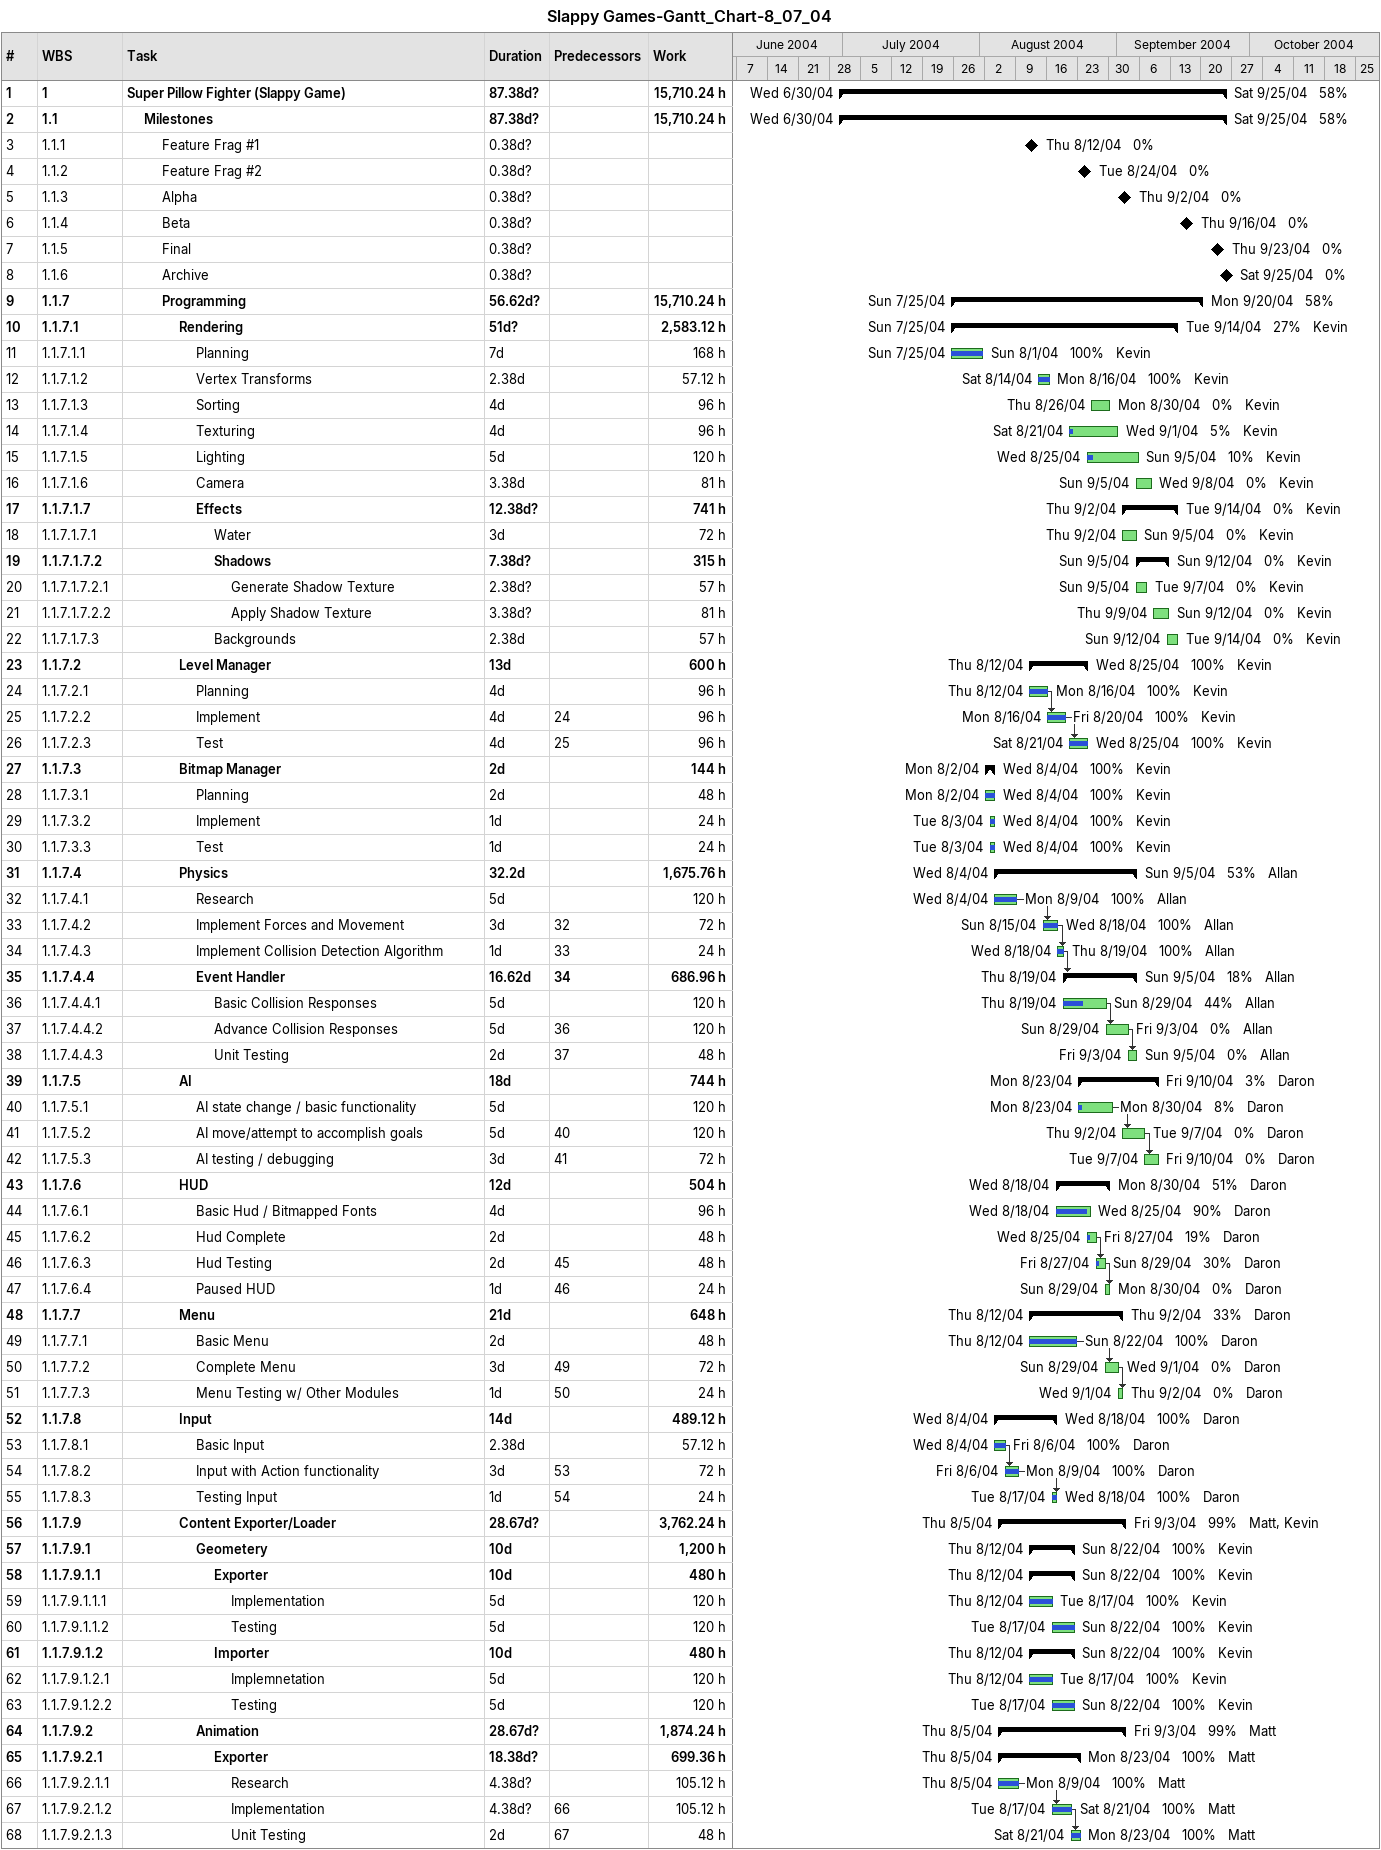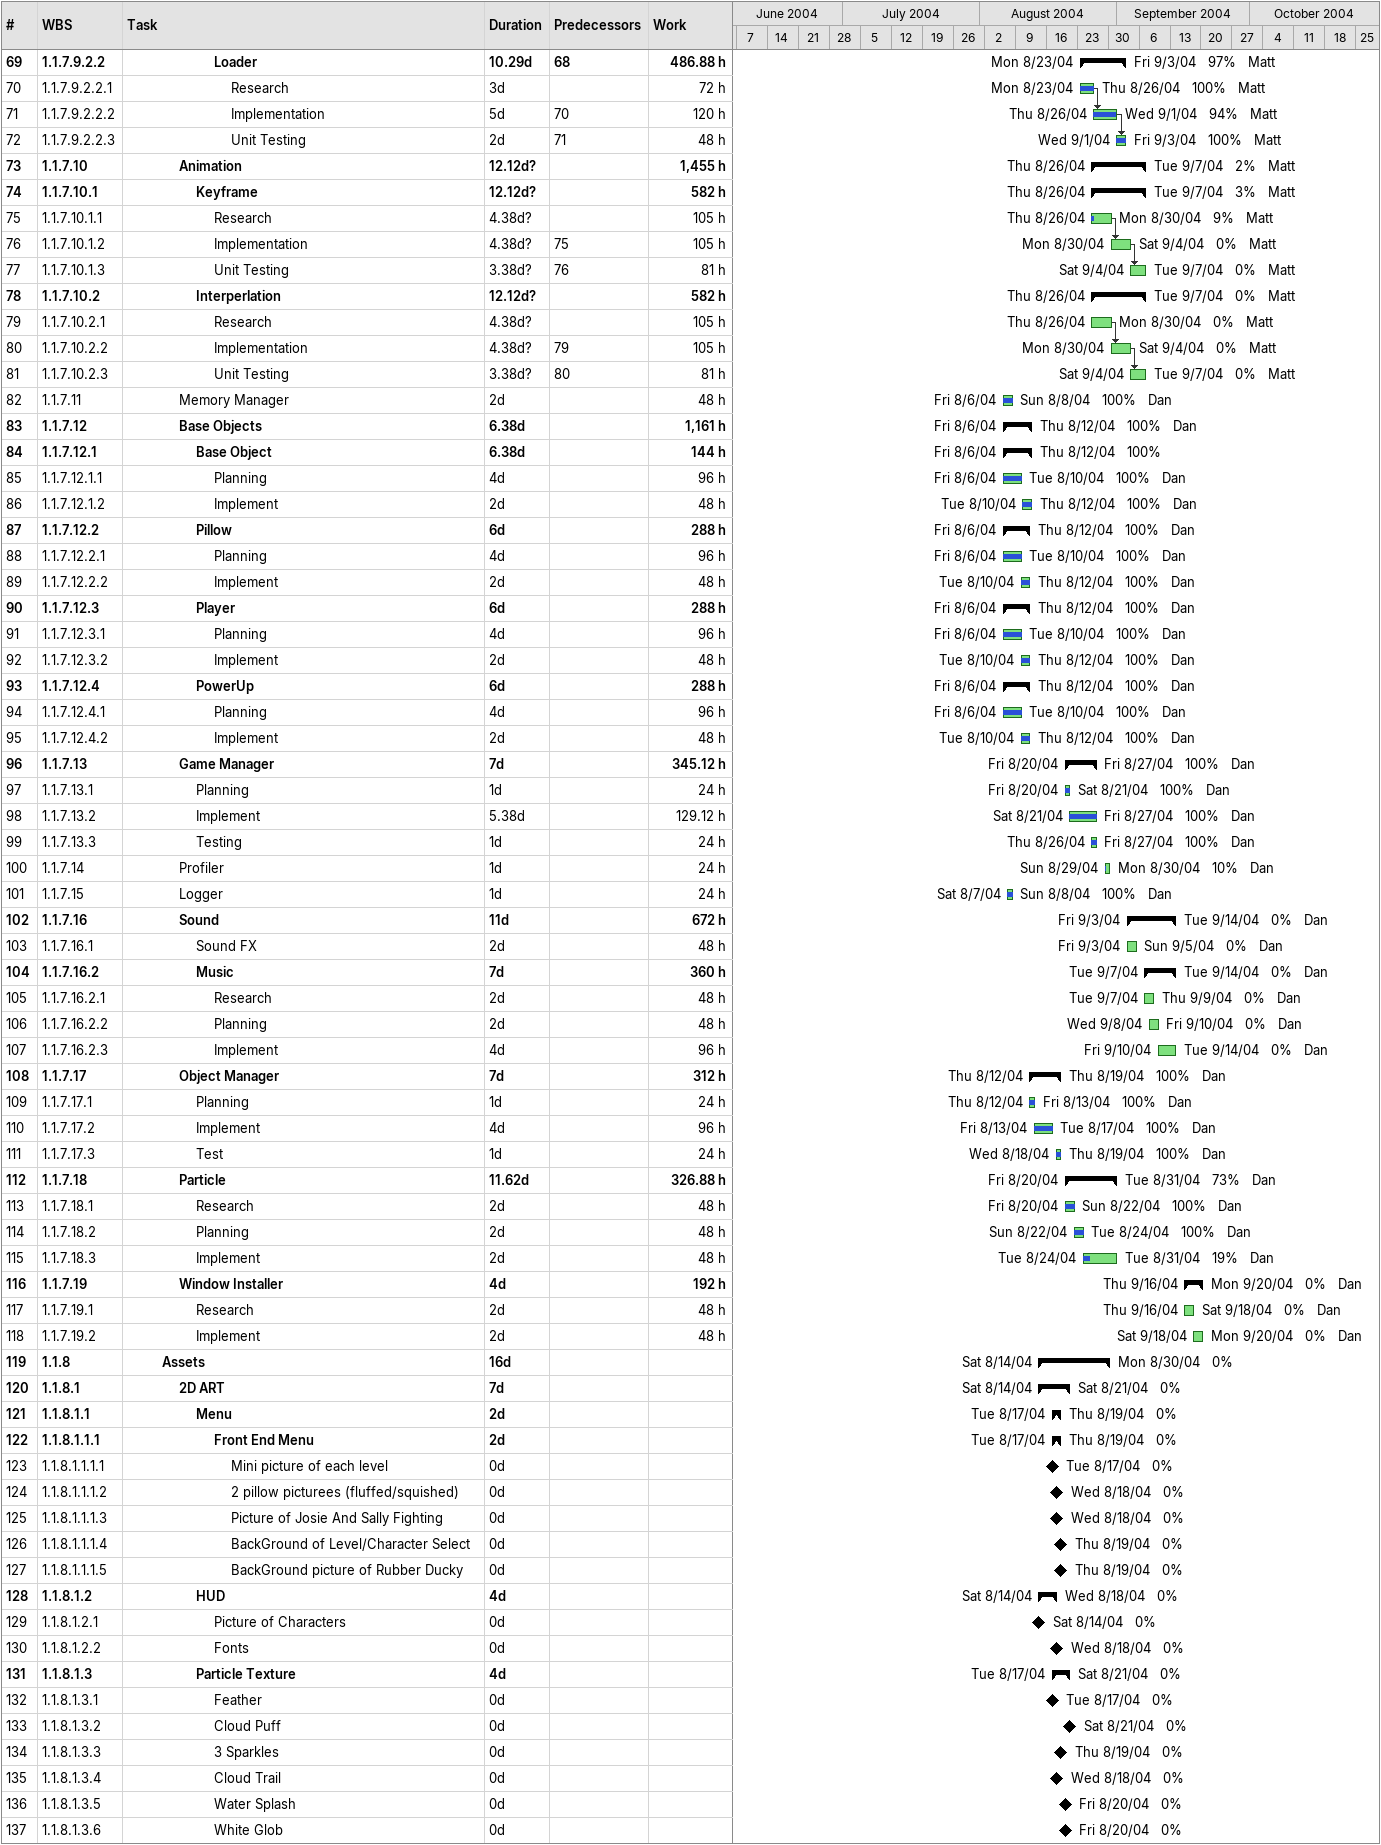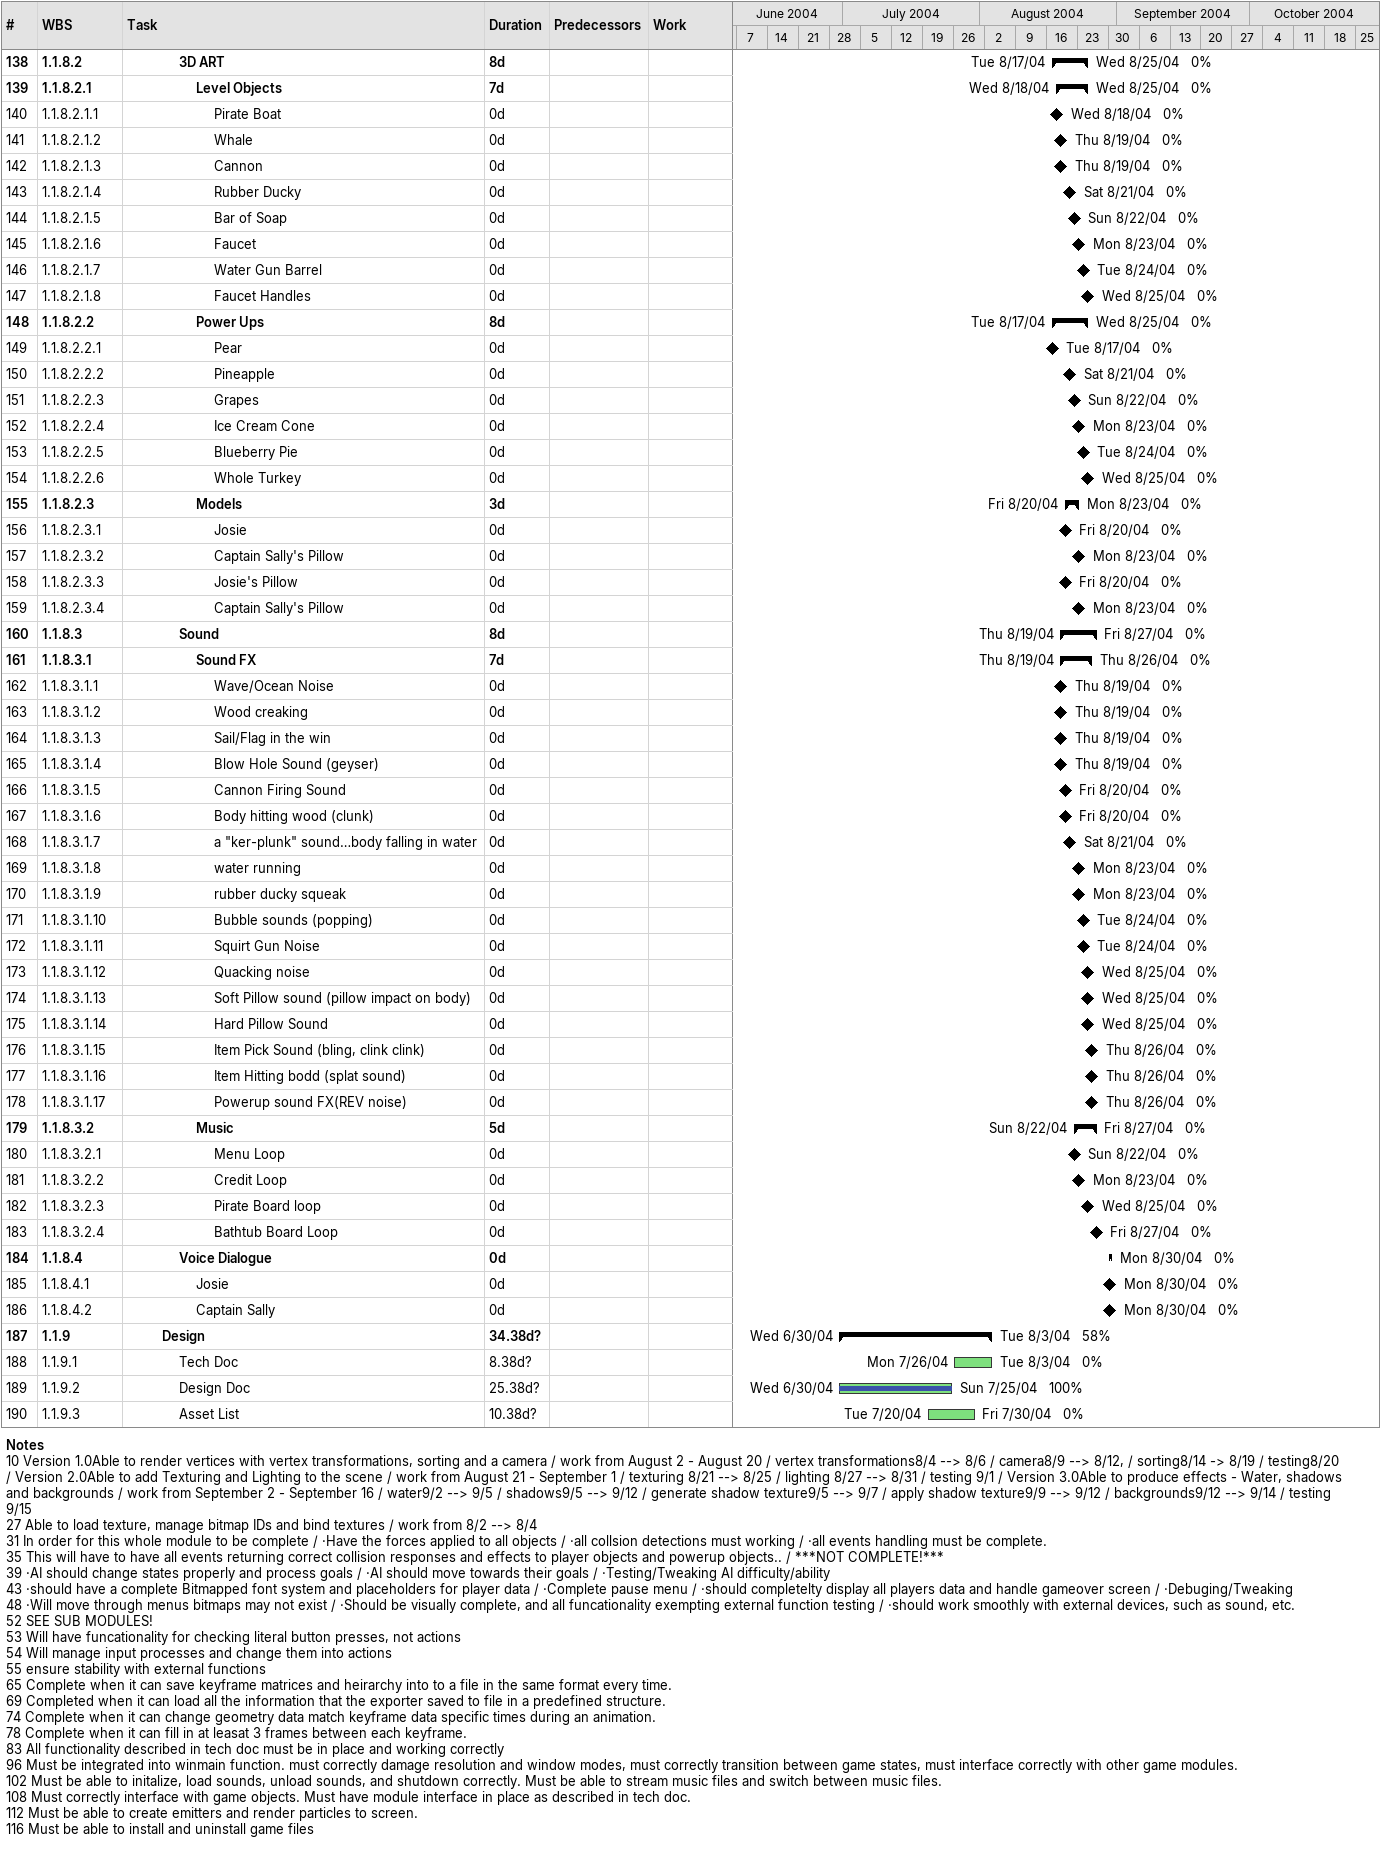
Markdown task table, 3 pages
Slappy Games-Gantt_Chart-8_07_04

| ID | WBS | Task | Duration | Start | Finish | Predecessors | Resources | % complete | Work (h) |
|---|---|---|---|---|---|---|---|---|---|
| 1 | 1 | **Super Pillow Fighter (Slappy Game)** | 87.38d? | 2004-06-30 | 2004-09-25 |  |  | 58 | 15710.24 |
| 2 | 1.1 | **Milestones** | 87.38d? | 2004-06-30 | 2004-09-25 |  |  | 58 | 15710.24 |
| 3 | 1.1.1 | Feature Frag #1 | 0.38d? | 2004-08-12 | 2004-08-12 |  |  | 0 |  |
| 4 | 1.1.2 | Feature Frag #2 | 0.38d? | 2004-08-24 | 2004-08-24 |  |  | 0 |  |
| 5 | 1.1.3 | Alpha | 0.38d? | 2004-09-02 | 2004-09-02 |  |  | 0 |  |
| 6 | 1.1.4 | Beta | 0.38d? | 2004-09-16 | 2004-09-16 |  |  | 0 |  |
| 7 | 1.1.5 | Final | 0.38d? | 2004-09-23 | 2004-09-23 |  |  | 0 |  |
| 8 | 1.1.6 | Archive | 0.38d? | 2004-09-25 | 2004-09-25 |  |  | 0 |  |
| 9 | 1.1.7 | **Programming** | 56.62d? | 2004-07-25 | 2004-09-20 |  |  | 58 | 15710.24 |
| 10 | 1.1.7.1 | **Rendering** | 51d? | 2004-07-25 | 2004-09-14 |  | Kevin | 27 | 2583.12 |
| 11 | 1.1.7.1.1 | Planning | 7d | 2004-07-25 | 2004-08-01 |  | Kevin | 100 | 168 |
| 12 | 1.1.7.1.2 | Vertex Transforms | 2.38d | 2004-08-14 | 2004-08-16 |  | Kevin | 100 | 57.12 |
| 13 | 1.1.7.1.3 | Sorting | 4d | 2004-08-26 | 2004-08-30 |  | Kevin | 0 | 96 |
| 14 | 1.1.7.1.4 | Texturing | 4d | 2004-08-21 | 2004-09-01 |  | Kevin | 5 | 96 |
| 15 | 1.1.7.1.5 | Lighting | 5d | 2004-08-25 | 2004-09-05 |  | Kevin | 10 | 120 |
| 16 | 1.1.7.1.6 | Camera | 3.38d | 2004-09-05 | 2004-09-08 |  | Kevin | 0 | 81 |
| 17 | 1.1.7.1.7 | **Effects** | 12.38d? | 2004-09-02 | 2004-09-14 |  | Kevin | 0 | 741 |
| 18 | 1.1.7.1.7.1 | Water | 3d | 2004-09-02 | 2004-09-05 |  | Kevin | 0 | 72 |
| 19 | 1.1.7.1.7.2 | **Shadows** | 7.38d? | 2004-09-05 | 2004-09-12 |  | Kevin | 0 | 315 |
| 20 | 1.1.7.1.7.2.1 | Generate Shadow Texture | 2.38d? | 2004-09-05 | 2004-09-07 |  | Kevin | 0 | 57 |
| 21 | 1.1.7.1.7.2.2 | Apply Shadow Texture | 3.38d? | 2004-09-09 | 2004-09-12 |  | Kevin | 0 | 81 |
| 22 | 1.1.7.1.7.3 | Backgrounds | 2.38d | 2004-09-12 | 2004-09-14 |  | Kevin | 0 | 57 |
| 23 | 1.1.7.2 | **Level Manager** | 13d | 2004-08-12 | 2004-08-25 |  | Kevin | 100 | 600 |
| 24 | 1.1.7.2.1 | Planning | 4d | 2004-08-12 | 2004-08-16 |  | Kevin | 100 | 96 |
| 25 | 1.1.7.2.2 | Implement | 4d | 2004-08-16 | 2004-08-20 | 24 | Kevin | 100 | 96 |
| 26 | 1.1.7.2.3 | Test | 4d | 2004-08-21 | 2004-08-25 | 25 | Kevin | 100 | 96 |
| 27 | 1.1.7.3 | **Bitmap Manager** | 2d | 2004-08-02 | 2004-08-04 |  | Kevin | 100 | 144 |
| 28 | 1.1.7.3.1 | Planning | 2d | 2004-08-02 | 2004-08-04 |  | Kevin | 100 | 48 |
| 29 | 1.1.7.3.2 | Implement | 1d | 2004-08-03 | 2004-08-04 |  | Kevin | 100 | 24 |
| 30 | 1.1.7.3.3 | Test | 1d | 2004-08-03 | 2004-08-04 |  | Kevin | 100 | 24 |
| 31 | 1.1.7.4 | **Physics** | 32.2d | 2004-08-04 | 2004-09-05 |  | Allan | 53 | 1675.76 |
| 32 | 1.1.7.4.1 | Research | 5d | 2004-08-04 | 2004-08-09 |  | Allan | 100 | 120 |
| 33 | 1.1.7.4.2 | Implement Forces and Movement | 3d | 2004-08-15 | 2004-08-18 | 32 | Allan | 100 | 72 |
| 34 | 1.1.7.4.3 | Implement Collision Detection Algorithm | 1d | 2004-08-18 | 2004-08-19 | 33 | Allan | 100 | 24 |
| 35 | 1.1.7.4.4 | **Event Handler** | 16.62d | 2004-08-19 | 2004-09-05 | 34 | Allan | 18 | 686.96 |
| 36 | 1.1.7.4.4.1 | Basic Collision Responses | 5d | 2004-08-19 | 2004-08-29 |  | Allan | 44 | 120 |
| 37 | 1.1.7.4.4.2 | Advance Collision Responses | 5d | 2004-08-29 | 2004-09-03 | 36 | Allan | 0 | 120 |
| 38 | 1.1.7.4.4.3 | Unit Testing | 2d | 2004-09-03 | 2004-09-05 | 37 | Allan | 0 | 48 |
| 39 | 1.1.7.5 | **AI** | 18d | 2004-08-23 | 2004-09-10 |  | Daron | 3 | 744 |
| 40 | 1.1.7.5.1 | AI state change / basic functionality | 5d | 2004-08-23 | 2004-08-30 |  | Daron | 8 | 120 |
| 41 | 1.1.7.5.2 | AI move/attempt to accomplish goals | 5d | 2004-09-02 | 2004-09-07 | 40 | Daron | 0 | 120 |
| 42 | 1.1.7.5.3 | AI testing / debugging | 3d | 2004-09-07 | 2004-09-10 | 41 | Daron | 0 | 72 |
| 43 | 1.1.7.6 | **HUD** | 12d | 2004-08-18 | 2004-08-30 |  | Daron | 51 | 504 |
| 44 | 1.1.7.6.1 | Basic Hud / Bitmapped Fonts | 4d | 2004-08-18 | 2004-08-25 |  | Daron | 90 | 96 |
| 45 | 1.1.7.6.2 | Hud Complete | 2d | 2004-08-25 | 2004-08-27 |  | Daron | 19 | 48 |
| 46 | 1.1.7.6.3 | Hud Testing | 2d | 2004-08-27 | 2004-08-29 | 45 | Daron | 30 | 48 |
| 47 | 1.1.7.6.4 | Paused HUD | 1d | 2004-08-29 | 2004-08-30 | 46 | Daron | 0 | 24 |
| 48 | 1.1.7.7 | **Menu** | 21d | 2004-08-12 | 2004-09-02 |  | Daron | 33 | 648 |
| 49 | 1.1.7.7.1 | Basic Menu | 2d | 2004-08-12 | 2004-08-22 |  | Daron | 100 | 48 |
| 50 | 1.1.7.7.2 | Complete Menu | 3d | 2004-08-29 | 2004-09-01 | 49 | Daron | 0 | 72 |
| 51 | 1.1.7.7.3 | Menu Testing w/ Other Modules | 1d | 2004-09-01 | 2004-09-02 | 50 | Daron | 0 | 24 |
| 52 | 1.1.7.8 | **Input** | 14d | 2004-08-04 | 2004-08-18 |  | Daron | 100 | 489.12 |
| 53 | 1.1.7.8.1 | Basic Input | 2.38d | 2004-08-04 | 2004-08-06 |  | Daron | 100 | 57.12 |
| 54 | 1.1.7.8.2 | Input with Action functionality | 3d | 2004-08-06 | 2004-08-09 | 53 | Daron | 100 | 72 |
| 55 | 1.1.7.8.3 | Testing Input | 1d | 2004-08-17 | 2004-08-18 | 54 | Daron | 100 | 24 |
| 56 | 1.1.7.9 | **Content Exporter/Loader** | 28.67d? | 2004-08-05 | 2004-09-03 |  | Matt, Kevin | 99 | 3762.24 |
| 57 | 1.1.7.9.1 | **Geometery** | 10d | 2004-08-12 | 2004-08-22 |  | Kevin | 100 | 1200 |
| 58 | 1.1.7.9.1.1 | **Exporter** | 10d | 2004-08-12 | 2004-08-22 |  | Kevin | 100 | 480 |
| 59 | 1.1.7.9.1.1.1 | Implementation | 5d | 2004-08-12 | 2004-08-17 |  | Kevin | 100 | 120 |
| 60 | 1.1.7.9.1.1.2 | Testing | 5d | 2004-08-17 | 2004-08-22 |  | Kevin | 100 | 120 |
| 61 | 1.1.7.9.1.2 | **Importer** | 10d | 2004-08-12 | 2004-08-22 |  | Kevin | 100 | 480 |
| 62 | 1.1.7.9.1.2.1 | Implemnetation | 5d | 2004-08-12 | 2004-08-17 |  | Kevin | 100 | 120 |
| 63 | 1.1.7.9.1.2.2 | Testing | 5d | 2004-08-17 | 2004-08-22 |  | Kevin | 100 | 120 |
| 64 | 1.1.7.9.2 | **Animation** | 28.67d? | 2004-08-05 | 2004-09-03 |  | Matt | 99 | 1874.24 |
| 65 | 1.1.7.9.2.1 | **Exporter** | 18.38d? | 2004-08-05 | 2004-08-23 |  | Matt | 100 | 699.36 |
| 66 | 1.1.7.9.2.1.1 | Research | 4.38d? | 2004-08-05 | 2004-08-09 |  | Matt | 100 | 105.12 |
| 67 | 1.1.7.9.2.1.2 | Implementation | 4.38d? | 2004-08-17 | 2004-08-21 | 66 | Matt | 100 | 105.12 |
| 68 | 1.1.7.9.2.1.3 | Unit Testing | 2d | 2004-08-21 | 2004-08-23 | 67 | Matt | 100 | 48 |
| 69 | 1.1.7.9.2.2 | **Loader** | 10.29d | 2004-08-23 | 2004-09-03 | 68 | Matt | 97 | 486.88 |
| 70 | 1.1.7.9.2.2.1 | Research | 3d | 2004-08-23 | 2004-08-26 |  | Matt | 100 | 72 |
| 71 | 1.1.7.9.2.2.2 | Implementation | 5d | 2004-08-26 | 2004-09-01 | 70 | Matt | 94 | 120 |
| 72 | 1.1.7.9.2.2.3 | Unit Testing | 2d | 2004-09-01 | 2004-09-03 | 71 | Matt | 100 | 48 |
| 73 | 1.1.7.10 | **Animation** | 12.12d? | 2004-08-26 | 2004-09-07 |  | Matt | 2 | 1455 |
| 74 | 1.1.7.10.1 | **Keyframe** | 12.12d? | 2004-08-26 | 2004-09-07 |  | Matt | 3 | 582 |
| 75 | 1.1.7.10.1.1 | Research | 4.38d? | 2004-08-26 | 2004-08-30 |  | Matt | 9 | 105 |
| 76 | 1.1.7.10.1.2 | Implementation | 4.38d? | 2004-08-30 | 2004-09-04 | 75 | Matt | 0 | 105 |
| 77 | 1.1.7.10.1.3 | Unit Testing | 3.38d? | 2004-09-04 | 2004-09-07 | 76 | Matt | 0 | 81 |
| 78 | 1.1.7.10.2 | **Interperlation** | 12.12d? | 2004-08-26 | 2004-09-07 |  | Matt | 0 | 582 |
| 79 | 1.1.7.10.2.1 | Research | 4.38d? | 2004-08-26 | 2004-08-30 |  | Matt | 0 | 105 |
| 80 | 1.1.7.10.2.2 | Implementation | 4.38d? | 2004-08-30 | 2004-09-04 | 79 | Matt | 0 | 105 |
| 81 | 1.1.7.10.2.3 | Unit Testing | 3.38d? | 2004-09-04 | 2004-09-07 | 80 | Matt | 0 | 81 |
| 82 | 1.1.7.11 | Memory Manager | 2d | 2004-08-06 | 2004-08-08 |  | Dan | 100 | 48 |
| 83 | 1.1.7.12 | **Base Objects** | 6.38d | 2004-08-06 | 2004-08-12 |  | Dan | 100 | 1161 |
| 84 | 1.1.7.12.1 | **Base Object** | 6.38d | 2004-08-06 | 2004-08-12 |  |  | 100 | 144 |
| 85 | 1.1.7.12.1.1 | Planning | 4d | 2004-08-06 | 2004-08-10 |  | Dan | 100 | 96 |
| 86 | 1.1.7.12.1.2 | Implement | 2d | 2004-08-10 | 2004-08-12 |  | Dan | 100 | 48 |
| 87 | 1.1.7.12.2 | **Pillow** | 6d | 2004-08-06 | 2004-08-12 |  | Dan | 100 | 288 |
| 88 | 1.1.7.12.2.1 | Planning | 4d | 2004-08-06 | 2004-08-10 |  | Dan | 100 | 96 |
| 89 | 1.1.7.12.2.2 | Implement | 2d | 2004-08-10 | 2004-08-12 |  | Dan | 100 | 48 |
| 90 | 1.1.7.12.3 | **Player** | 6d | 2004-08-06 | 2004-08-12 |  | Dan | 100 | 288 |
| 91 | 1.1.7.12.3.1 | Planning | 4d | 2004-08-06 | 2004-08-10 |  | Dan | 100 | 96 |
| 92 | 1.1.7.12.3.2 | Implement | 2d | 2004-08-10 | 2004-08-12 |  | Dan | 100 | 48 |
| 93 | 1.1.7.12.4 | **PowerUp** | 6d | 2004-08-06 | 2004-08-12 |  | Dan | 100 | 288 |
| 94 | 1.1.7.12.4.1 | Planning | 4d | 2004-08-06 | 2004-08-10 |  | Dan | 100 | 96 |
| 95 | 1.1.7.12.4.2 | Implement | 2d | 2004-08-10 | 2004-08-12 |  | Dan | 100 | 48 |
| 96 | 1.1.7.13 | **Game Manager** | 7d | 2004-08-20 | 2004-08-27 |  | Dan | 100 | 345.12 |
| 97 | 1.1.7.13.1 | Planning | 1d | 2004-08-20 | 2004-08-21 |  | Dan | 100 | 24 |
| 98 | 1.1.7.13.2 | Implement | 5.38d | 2004-08-21 | 2004-08-27 |  | Dan | 100 | 129.12 |
| 99 | 1.1.7.13.3 | Testing | 1d | 2004-08-26 | 2004-08-27 |  | Dan | 100 | 24 |
| 100 | 1.1.7.14 | Profiler | 1d | 2004-08-29 | 2004-08-30 |  | Dan | 10 | 24 |
| 101 | 1.1.7.15 | Logger | 1d | 2004-08-07 | 2004-08-08 |  | Dan | 100 | 24 |
| 102 | 1.1.7.16 | **Sound** | 11d | 2004-09-03 | 2004-09-14 |  | Dan | 0 | 672 |
| 103 | 1.1.7.16.1 | Sound FX | 2d | 2004-09-03 | 2004-09-05 |  | Dan | 0 | 48 |
| 104 | 1.1.7.16.2 | **Music** | 7d | 2004-09-07 | 2004-09-14 |  | Dan | 0 | 360 |
| 105 | 1.1.7.16.2.1 | Research | 2d | 2004-09-07 | 2004-09-09 |  | Dan | 0 | 48 |
| 106 | 1.1.7.16.2.2 | Planning | 2d | 2004-09-08 | 2004-09-10 |  | Dan | 0 | 48 |
| 107 | 1.1.7.16.2.3 | Implement | 4d | 2004-09-10 | 2004-09-14 |  | Dan | 0 | 96 |
| 108 | 1.1.7.17 | **Object Manager** | 7d | 2004-08-12 | 2004-08-19 |  | Dan | 100 | 312 |
| 109 | 1.1.7.17.1 | Planning | 1d | 2004-08-12 | 2004-08-13 |  | Dan | 100 | 24 |
| 110 | 1.1.7.17.2 | Implement | 4d | 2004-08-13 | 2004-08-17 |  | Dan | 100 | 96 |
| 111 | 1.1.7.17.3 | Test | 1d | 2004-08-18 | 2004-08-19 |  | Dan | 100 | 24 |
| 112 | 1.1.7.18 | **Particle** | 11.62d | 2004-08-20 | 2004-08-31 |  | Dan | 73 | 326.88 |
| 113 | 1.1.7.18.1 | Research | 2d | 2004-08-20 | 2004-08-22 |  | Dan | 100 | 48 |
| 114 | 1.1.7.18.2 | Planning | 2d | 2004-08-22 | 2004-08-24 |  | Dan | 100 | 48 |
| 115 | 1.1.7.18.3 | Implement | 2d | 2004-08-24 | 2004-08-31 |  | Dan | 19 | 48 |
| 116 | 1.1.7.19 | **Window Installer** | 4d | 2004-09-16 | 2004-09-20 |  | Dan | 0 | 192 |
| 117 | 1.1.7.19.1 | Research | 2d | 2004-09-16 | 2004-09-18 |  | Dan | 0 | 48 |
| 118 | 1.1.7.19.2 | Implement | 2d | 2004-09-18 | 2004-09-20 |  | Dan | 0 | 48 |
| 119 | 1.1.8 | **Assets** | 16d | 2004-08-14 | 2004-08-30 |  |  | 0 |  |
| 120 | 1.1.8.1 | **2D ART** | 7d | 2004-08-14 | 2004-08-21 |  |  | 0 |  |
| 121 | 1.1.8.1.1 | **Menu** | 2d | 2004-08-17 | 2004-08-19 |  |  | 0 |  |
| 122 | 1.1.8.1.1.1 | **Front End Menu** | 2d | 2004-08-17 | 2004-08-19 |  |  | 0 |  |
| 123 | 1.1.8.1.1.1.1 | Mini picture of each level | 0d | 2004-08-17 | 2004-08-17 |  |  | 0 |  |
| 124 | 1.1.8.1.1.1.2 | 2 pillow picturees (fluffed/squished) | 0d | 2004-08-18 | 2004-08-18 |  |  | 0 |  |
| 125 | 1.1.8.1.1.1.3 | Picture of Josie And Sally Fighting | 0d | 2004-08-18 | 2004-08-18 |  |  | 0 |  |
| 126 | 1.1.8.1.1.1.4 | BackGround of Level/Character Select | 0d | 2004-08-19 | 2004-08-19 |  |  | 0 |  |
| 127 | 1.1.8.1.1.1.5 | BackGround picture of Rubber Ducky | 0d | 2004-08-19 | 2004-08-19 |  |  | 0 |  |
| 128 | 1.1.8.1.2 | **HUD** | 4d | 2004-08-14 | 2004-08-18 |  |  | 0 |  |
| 129 | 1.1.8.1.2.1 | Picture of Characters | 0d | 2004-08-14 | 2004-08-14 |  |  | 0 |  |
| 130 | 1.1.8.1.2.2 | Fonts | 0d | 2004-08-18 | 2004-08-18 |  |  | 0 |  |
| 131 | 1.1.8.1.3 | **Particle Texture** | 4d | 2004-08-17 | 2004-08-21 |  |  | 0 |  |
| 132 | 1.1.8.1.3.1 | Feather | 0d | 2004-08-17 | 2004-08-17 |  |  | 0 |  |
| 133 | 1.1.8.1.3.2 | Cloud Puff | 0d | 2004-08-21 | 2004-08-21 |  |  | 0 |  |
| 134 | 1.1.8.1.3.3 | 3 Sparkles | 0d | 2004-08-19 | 2004-08-19 |  |  | 0 |  |
| 135 | 1.1.8.1.3.4 | Cloud Trail | 0d | 2004-08-18 | 2004-08-18 |  |  | 0 |  |
| 136 | 1.1.8.1.3.5 | Water Splash | 0d | 2004-08-20 | 2004-08-20 |  |  | 0 |  |
| 137 | 1.1.8.1.3.6 | White Glob | 0d | 2004-08-20 | 2004-08-20 |  |  | 0 |  |
| 138 | 1.1.8.2 | **3D ART** | 8d | 2004-08-17 | 2004-08-25 |  |  | 0 |  |
| 139 | 1.1.8.2.1 | **Level Objects** | 7d | 2004-08-18 | 2004-08-25 |  |  | 0 |  |
| 140 | 1.1.8.2.1.1 | Pirate Boat | 0d | 2004-08-18 | 2004-08-18 |  |  | 0 |  |
| 141 | 1.1.8.2.1.2 | Whale | 0d | 2004-08-19 | 2004-08-19 |  |  | 0 |  |
| 142 | 1.1.8.2.1.3 | Cannon | 0d | 2004-08-19 | 2004-08-19 |  |  | 0 |  |
| 143 | 1.1.8.2.1.4 | Rubber Ducky | 0d | 2004-08-21 | 2004-08-21 |  |  | 0 |  |
| 144 | 1.1.8.2.1.5 | Bar of Soap | 0d | 2004-08-22 | 2004-08-22 |  |  | 0 |  |
| 145 | 1.1.8.2.1.6 | Faucet | 0d | 2004-08-23 | 2004-08-23 |  |  | 0 |  |
| 146 | 1.1.8.2.1.7 | Water Gun Barrel | 0d | 2004-08-24 | 2004-08-24 |  |  | 0 |  |
| 147 | 1.1.8.2.1.8 | Faucet Handles | 0d | 2004-08-25 | 2004-08-25 |  |  | 0 |  |
| 148 | 1.1.8.2.2 | **Power Ups** | 8d | 2004-08-17 | 2004-08-25 |  |  | 0 |  |
| 149 | 1.1.8.2.2.1 | Pear | 0d | 2004-08-17 | 2004-08-17 |  |  | 0 |  |
| 150 | 1.1.8.2.2.2 | Pineapple | 0d | 2004-08-21 | 2004-08-21 |  |  | 0 |  |
| 151 | 1.1.8.2.2.3 | Grapes | 0d | 2004-08-22 | 2004-08-22 |  |  | 0 |  |
| 152 | 1.1.8.2.2.4 | Ice Cream Cone | 0d | 2004-08-23 | 2004-08-23 |  |  | 0 |  |
| 153 | 1.1.8.2.2.5 | Blueberry Pie | 0d | 2004-08-24 | 2004-08-24 |  |  | 0 |  |
| 154 | 1.1.8.2.2.6 | Whole Turkey | 0d | 2004-08-25 | 2004-08-25 |  |  | 0 |  |
| 155 | 1.1.8.2.3 | **Models** | 3d | 2004-08-20 | 2004-08-23 |  |  | 0 |  |
| 156 | 1.1.8.2.3.1 | Josie | 0d | 2004-08-20 | 2004-08-20 |  |  | 0 |  |
| 157 | 1.1.8.2.3.2 | Captain Sally's Pillow | 0d | 2004-08-23 | 2004-08-23 |  |  | 0 |  |
| 158 | 1.1.8.2.3.3 | Josie's Pillow | 0d | 2004-08-20 | 2004-08-20 |  |  | 0 |  |
| 159 | 1.1.8.2.3.4 | Captain Sally's Pillow | 0d | 2004-08-23 | 2004-08-23 |  |  | 0 |  |
| 160 | 1.1.8.3 | **Sound** | 8d | 2004-08-19 | 2004-08-27 |  |  | 0 |  |
| 161 | 1.1.8.3.1 | **Sound FX** | 7d | 2004-08-19 | 2004-08-26 |  |  | 0 |  |
| 162 | 1.1.8.3.1.1 | Wave/Ocean Noise | 0d | 2004-08-19 | 2004-08-19 |  |  | 0 |  |
| 163 | 1.1.8.3.1.2 | Wood creaking | 0d | 2004-08-19 | 2004-08-19 |  |  | 0 |  |
| 164 | 1.1.8.3.1.3 | Sail/Flag in the win | 0d | 2004-08-19 | 2004-08-19 |  |  | 0 |  |
| 165 | 1.1.8.3.1.4 | Blow Hole Sound (geyser) | 0d | 2004-08-19 | 2004-08-19 |  |  | 0 |  |
| 166 | 1.1.8.3.1.5 | Cannon Firing Sound | 0d | 2004-08-20 | 2004-08-20 |  |  | 0 |  |
| 167 | 1.1.8.3.1.6 | Body hitting wood (clunk) | 0d | 2004-08-20 | 2004-08-20 |  |  | 0 |  |
| 168 | 1.1.8.3.1.7 | a "ker-plunk" sound…body falling in water | 0d | 2004-08-21 | 2004-08-21 |  |  | 0 |  |
| 169 | 1.1.8.3.1.8 | water running | 0d | 2004-08-23 | 2004-08-23 |  |  | 0 |  |
| 170 | 1.1.8.3.1.9 | rubber ducky squeak | 0d | 2004-08-23 | 2004-08-23 |  |  | 0 |  |
| 171 | 1.1.8.3.1.10 | Bubble sounds (popping) | 0d | 2004-08-24 | 2004-08-24 |  |  | 0 |  |
| 172 | 1.1.8.3.1.11 | Squirt Gun Noise | 0d | 2004-08-24 | 2004-08-24 |  |  | 0 |  |
| 173 | 1.1.8.3.1.12 | Quacking noise | 0d | 2004-08-25 | 2004-08-25 |  |  | 0 |  |
| 174 | 1.1.8.3.1.13 | Soft Pillow sound (pillow impact on body) | 0d | 2004-08-25 | 2004-08-25 |  |  | 0 |  |
| 175 | 1.1.8.3.1.14 | Hard Pillow Sound | 0d | 2004-08-25 | 2004-08-25 |  |  | 0 |  |
| 176 | 1.1.8.3.1.15 | Item Pick Sound (bling, clink clink) | 0d | 2004-08-26 | 2004-08-26 |  |  | 0 |  |
| 177 | 1.1.8.3.1.16 | Item Hitting bodd (splat sound) | 0d | 2004-08-26 | 2004-08-26 |  |  | 0 |  |
| 178 | 1.1.8.3.1.17 | Powerup sound FX(REV noise) | 0d | 2004-08-26 | 2004-08-26 |  |  | 0 |  |
| 179 | 1.1.8.3.2 | **Music** | 5d | 2004-08-22 | 2004-08-27 |  |  | 0 |  |
| 180 | 1.1.8.3.2.1 | Menu Loop | 0d | 2004-08-22 | 2004-08-22 |  |  | 0 |  |
| 181 | 1.1.8.3.2.2 | Credit Loop | 0d | 2004-08-23 | 2004-08-23 |  |  | 0 |  |
| 182 | 1.1.8.3.2.3 | Pirate Board loop | 0d | 2004-08-25 | 2004-08-25 |  |  | 0 |  |
| 183 | 1.1.8.3.2.4 | Bathtub Board Loop | 0d | 2004-08-27 | 2004-08-27 |  |  | 0 |  |
| 184 | 1.1.8.4 | **Voice Dialogue** | 0d | 2004-08-30 | 2004-08-30 |  |  | 0 |  |
| 185 | 1.1.8.4.1 | Josie | 0d | 2004-08-30 | 2004-08-30 |  |  | 0 |  |
| 186 | 1.1.8.4.2 | Captain Sally | 0d | 2004-08-30 | 2004-08-30 |  |  | 0 |  |
| 187 | 1.1.9 | **Design** | 34.38d? | 2004-06-30 | 2004-08-03 |  |  | 58 |  |
| 188 | 1.1.9.1 | Tech Doc | 8.38d? | 2004-07-26 | 2004-08-03 |  |  | 0 |  |
| 189 | 1.1.9.2 | Design Doc | 25.38d? | 2004-06-30 | 2004-07-25 |  |  | 100 |  |
| 190 | 1.1.9.3 | Asset List | 10.38d? | 2004-07-20 | 2004-07-30 |  |  | 0 |  |

Notes
- 10: Version 1.0Able to render vertices with vertex transformations, sorting and a camera / work from August 2 - August 20 / vertex transformations8/4 --> 8/6 / camera8/9 --> 8/12, / sorting8/14 -> 8/19 / testing8/20 / Version 2.0Able to add Texturing and Lighting to the scene / work from August 21 - September 1 / texturing 8/21 --> 8/25 / lighting 8/27 --> 8/31 / testing 9/1 / Version 3.0Able to produce effects - Water, shadows and backgrounds / work from September 2 - September 16 / water9/2 --> 9/5 / shadows9/5 --> 9/12 / generate shadow texture9/5 --> 9/7 / apply shadow texture9/9 --> 9/12 / backgrounds9/12 --> 9/14 / testing 9/15
- 27: Able to load texture, manage bitmap IDs and bind textures / work from 8/2 --> 8/4
- 31: In order for this whole module to be complete / ·Have the forces applied to all objects / ·all collsion detections must working / ·all events handling must be complete.
- 35: This will have to have all events returning correct collision responses and effects to player objects and powerup objects.. / ***NOT COMPLETE!***
- 39: ·AI should change states properly and process goals / ·AI should move towards their goals / ·Testing/Tweaking AI difficulty/ability
- 43: ·should have a complete Bitmapped font system and placeholders for player data / ·Complete pause menu / ·should completelty display all players data and handle gameover screen / ·Debuging/Tweaking
- 48: ·Will move through menus bitmaps may not exist / ·Should be visually complete, and all funcationality exempting external function testing / ·should work smoothly with external devices, such as sound, etc.
- 52: SEE SUB MODULES!
- 53: Will have funcationality for checking literal button presses, not actions
- 54: Will manage input processes and change them into actions
- 55: ensure stability with external functions
- 65: Complete when it can save keyframe matrices and heirarchy into to a file in the same format every time.
- 69: Completed when it can load all the information that the exporter saved to file in a predefined structure.
- 74: Complete when it can change geometry data match keyframe data specific times during an animation.
- 78: Complete when it can fill in at leasat 3 frames between each keyframe.
- 83: All functionality described in tech doc must be in place and working correctly
- 96: Must be integrated into winmain function. must correctly damage resolution and window modes, must correctly transition between game states, must interface correctly with other game modules.
- 102: Must be able to initalize, load sounds, unload sounds, and shutdown correctly. Must be able to stream music files and switch between music files.
- 108: Must correctly interface with game objects. Must have module interface in place as described in tech doc.
- 112: Must be able to create emitters and render particles to screen.
- 116: Must be able to install and uninstall game files
